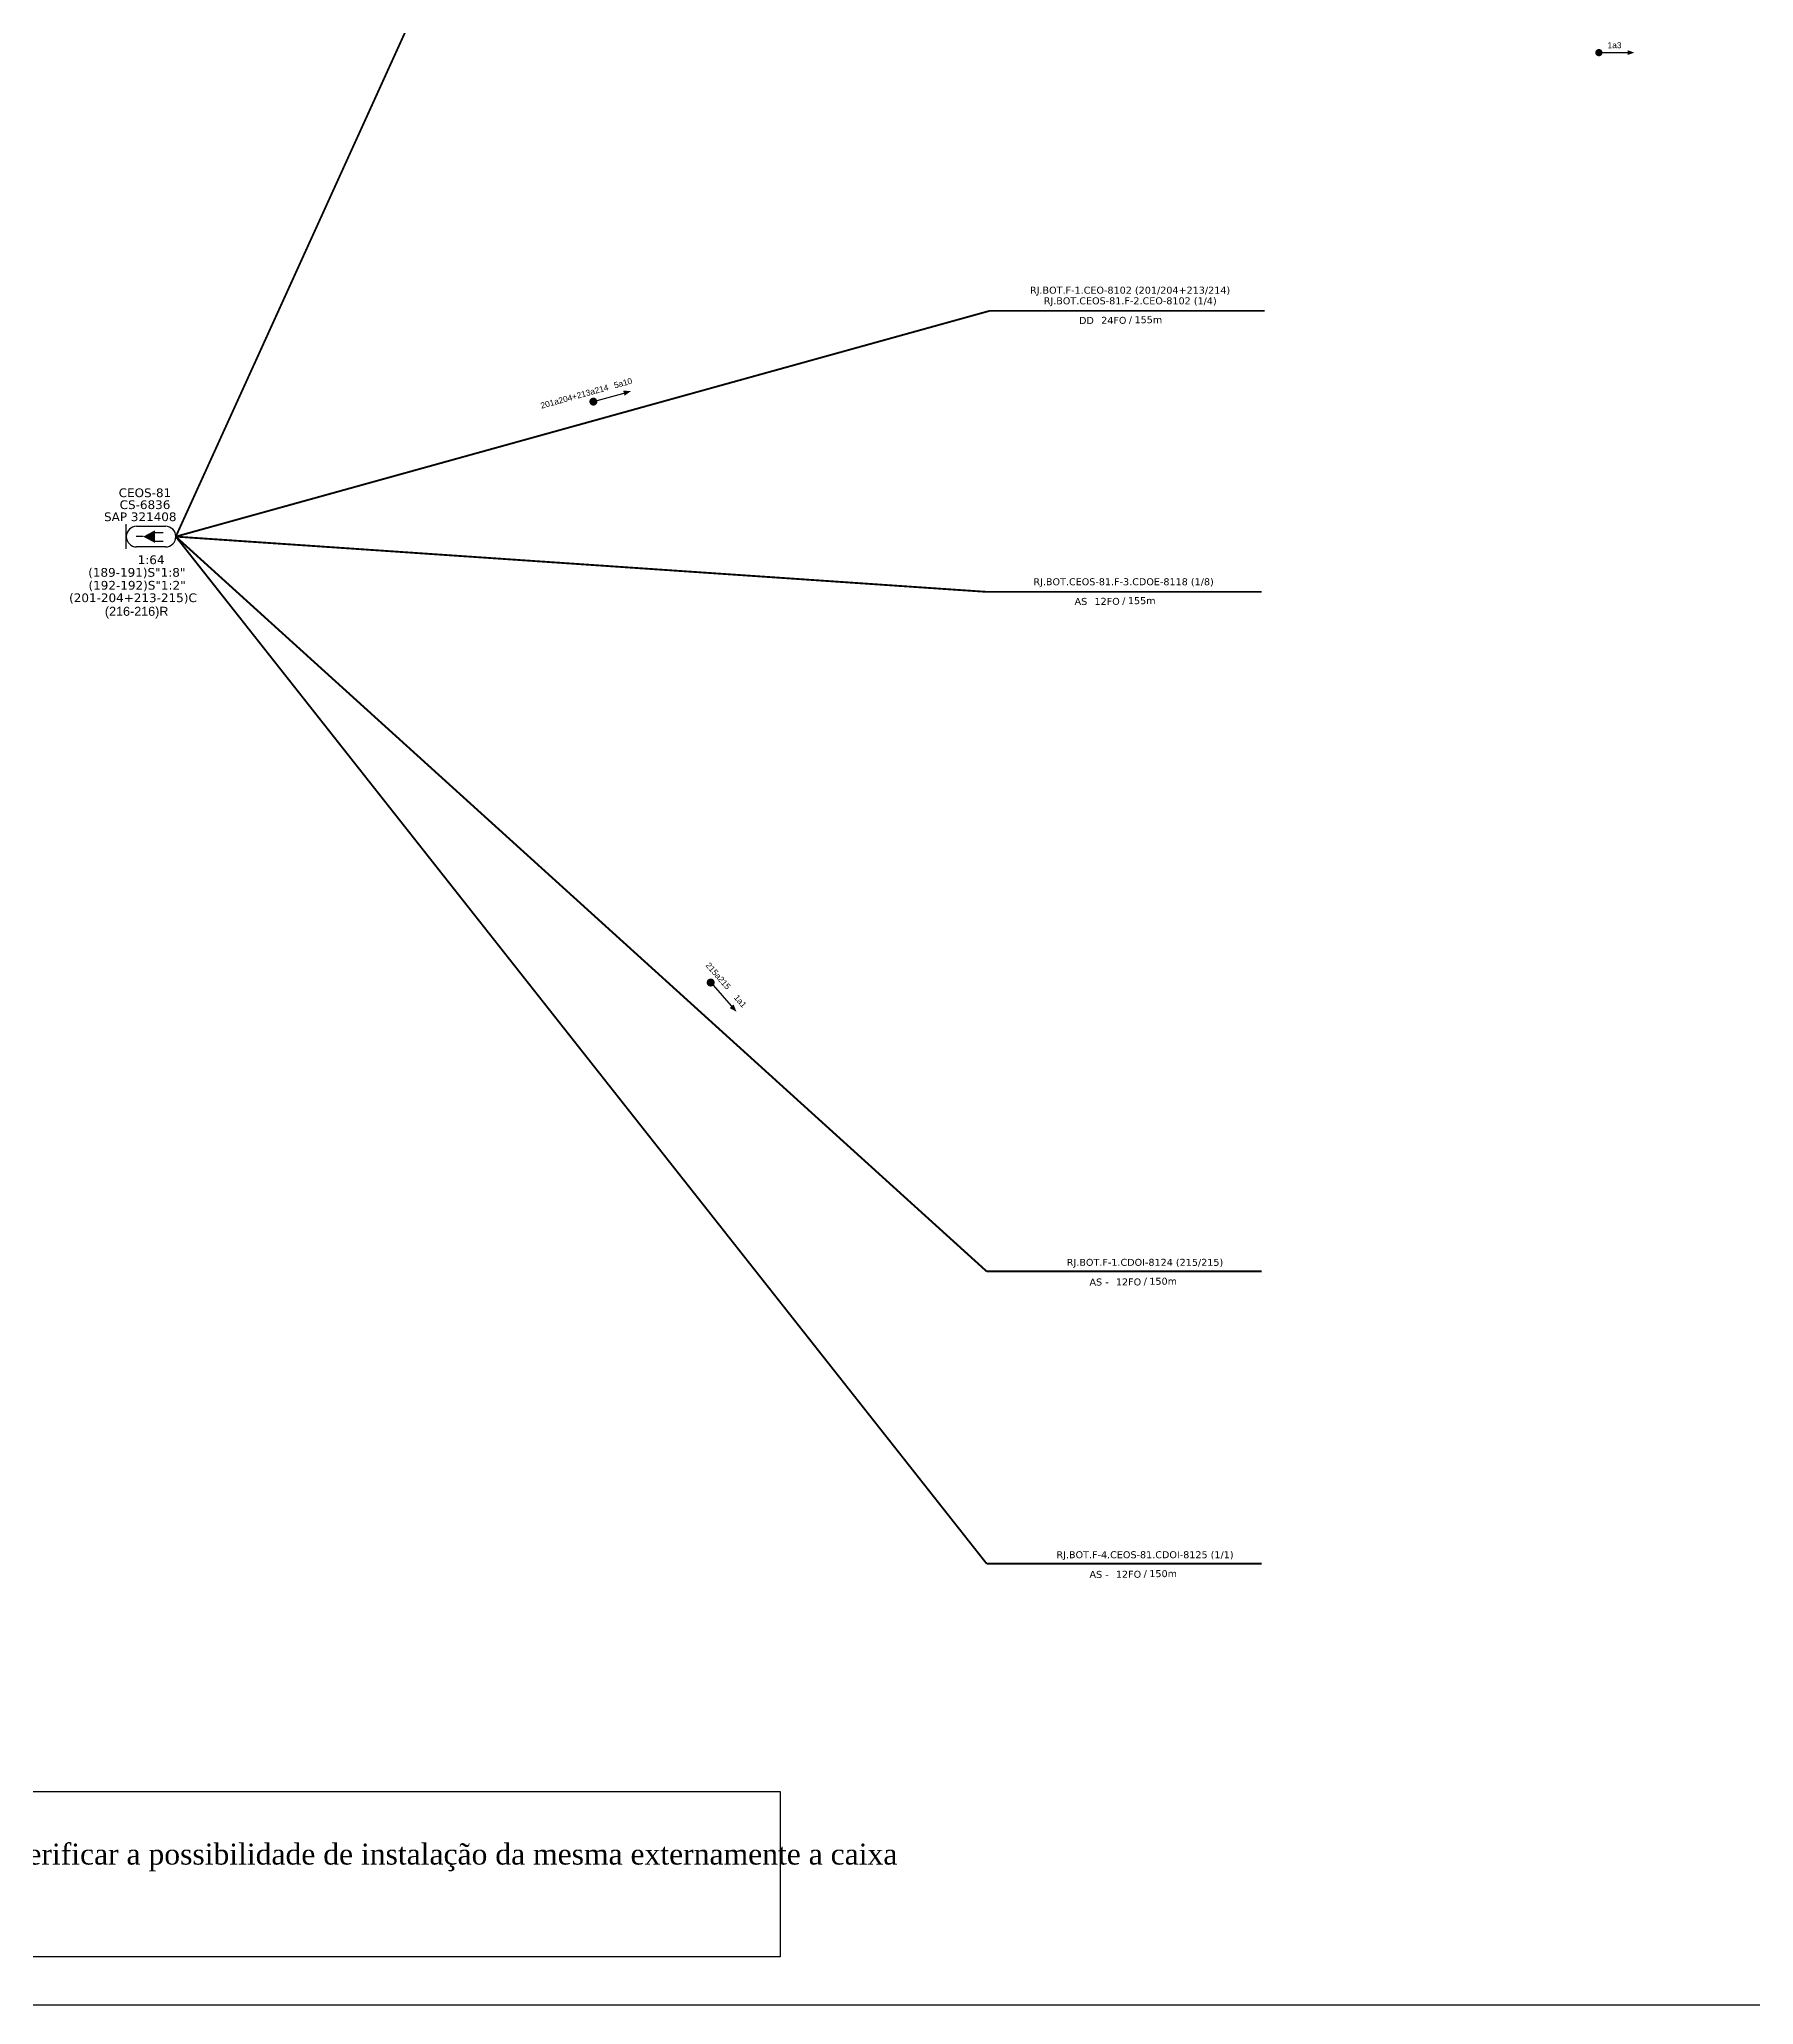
# Model space of a CAD drawing. Header units: metres. Extents: x -1286 to 457, y -500 to 94.
# Drawn here: x -1090.4 to -844.7, y -499.8 to -218.1 of the extents above; entities that cross this region are included whole.
import ezdxf
from ezdxf.enums import TextEntityAlignment as Align

# ---------------------------------------------------------------- set-up
doc = ezdxf.new("R2010")
doc.units = ezdxf.units.M
for name, color, linetype in [('20.4-CEOS', 1, 'Continuous'), ('CAP a instalar', 1, 'Continuous'), ('SETA', 7, 'Continuous')]:
    doc.layers.add(name, color=color, linetype=linetype)
doc.layers.add('40.1-ETIQUETAS', color=1, linetype='Continuous', lineweight=20)
doc.styles.add('ARIAL', font='arial.ttf')
doc.styles.add('siredit', font='verdana.ttf')
doc.linetypes.add('FENCELINE1', pattern='A,0.25,-0.1,[133,ltypeshp.shx,S=0.1,R=0,X=-0.1,Y=0],-0.1,1', length=1.45)

# ---------------------------------------------------------------- blocks, each defined once
blk = doc.blocks.new('ETIQUETA_RS5F')
at = {"layer": '40.1-ETIQUETAS', "color": 0, "style": 'siredit'}
blk.add_text('/', height=1.5, dxfattribs=at).set_placement((1.58, -1.95), align=Align.MIDDLE_RIGHT)
for tag, p in [('ETIQUETA_R_PRIMARIA', (1.21, 4.1)), ('ETIQUETA_R_SECUNDARIA', (1.21, 2.1)), ('F_ATIVAS/F_MORTAS', (1.14, -4.24))]:
    blk.add_attdef(tag, text='', height=1.5, dxfattribs=at).set_placement(p, align=Align.MIDDLE_CENTER)
for tag, p in [('TIPO_CABO', (-6.58, -2.12)), ('CAP_CABO', (0.4, -2.09))]:
    blk.add_attdef(tag, text='', height=1.5, dxfattribs=at).set_placement(p, align=Align.MIDDLE_RIGHT)
blk.add_attdef('METROS', text='', height=1.5, dxfattribs=at).set_placement((2.14, -1.95), align=Align.MIDDLE_LEFT)
for tag, p in [('FUSÃO_1', (0.85, -8.39)), ('FUSÃO_2', (0.85, -10.6)), ('FUSÃO_3', (0.85, -12.93)), ('FUSÃO_4', (0.85, -15.14)), ('FUSÃO_5', (0.85, -17.16))]:
    blk.add_attdef(tag, text='', height=1.5, dxfattribs=at).set_placement(p, align=Align.CENTER)

msp = doc.modelspace()

# ---------------------------------------------------------------- linework, layer by layer
at = {"color": 0}
for p, q in [((-1262.5, -469.23), (-984.25, -469.23)), ((-984.25, -469.23), (-984.25, -492.93)), ((-984.25, -492.93), (-1262.5, -492.93))]:
    msp.add_line(p, q, dxfattribs=at)
msp.add_lwpolyline([(-1286.07, -499.81), (-445.07, -499.81), (-445.07, 94.19), (-1286.07, 94.19)], close=True)
for points, const_width in [([(-867.16, -220.01, 1), (-866.64, -220.01, 1)], 0.521), ([(-867.16, -220.01, 1), (-866.64, -220.01, 1)], 0.521), ([(-1011.28, -270.11, 1), (-1010.73, -269.96, 1)], 0.573), ([(-994.38, -353.08, 1), (-994, -353.51, 1)], 0.573)]:
    msp.add_lwpolyline(points, format="xyb", close=True, dxfattribs=dict(const_width=const_width))
at = {"layer": '20.4-CEOS', "color": 5}
for p, q in [((-1076.46, -287.9), (-1072.32, -287.9)), ((-1072.32, -290.85), (-1076.46, -290.85))]:
    msp.add_line(p, q, dxfattribs=at)
for points in [[(-1077.94, -291.15), (-1077.94, -287.6)], [(-1075.53, -289.38), (-1076.53, -289.38)], [(-1073.9, -288.79), (-1072.64, -288.79)], [(-1073.9, -290.02), (-1072.64, -290.02)]]:
    msp.add_lwpolyline(points, dxfattribs=at)
msp.add_lwpolyline([(-1075.53, -289.38, 0, 1.82, 0), (-1073.82, -289.38, 1.82, 1.82, 0)], format="xyseb", dxfattribs=at)
for centre, start, end in [((-1076.46, -289.38), 90, 270), ((-1072.32, -289.38), 270, 90)]:
    msp.add_arc(centre, 1.48, start, end, dxfattribs=at)
at = {"layer": 'CAP a instalar', "color": 5, "linetype": 'FENCELINE1', "ltscale": 7, "const_width": 0.267}
msp.add_lwpolyline([(-954.21, -32.81), (-1070.85, -289.38)], dxfattribs=at)
at = {"layer": 'CAP a instalar', "color": 7, "linetype": 'FENCELINE1', "ltscale": 7, "const_width": 0.267}
for points in [[(-954.21, -257.02), (-1070.85, -289.38)], [(-914.81, -257.02), (-954.21, -257.02)], [(-954.64, -297.3), (-1070.85, -289.38)], [(-954.64, -394.7), (-1070.85, -289.38)], [(-954.64, -436.6), (-1070.85, -289.38)], [(-915.24, -297.3), (-954.64, -297.3)], [(-915.24, -394.7), (-954.64, -394.7)], [(-915.24, -436.6), (-954.64, -436.6)]]:
    msp.add_lwpolyline(points, dxfattribs=at)
at = {"layer": 'SETA'}
for points in [[(-866.9, -220.01), (-862.42, -220.01)], [(-866.9, -220.01), (-862.42, -220.01)], [(-1011.01, -270.03), (-1006.26, -268.72)], [(-994.19, -353.3), (-990.94, -357)]]:
    msp.add_lwpolyline(points, dxfattribs=at)
for points in [[(-862.78, -219.66), (-861.82, -220.01), (-862.78, -220.35)], [(-862.78, -219.66), (-861.82, -220.01), (-862.78, -220.35)], [(-1006.74, -268.45), (-1005.63, -268.53), (-1006.54, -269.18)], [(-990.91, -356.44), (-990.5, -357.48), (-991.48, -356.95)]]:
    msp.add_solid(points, dxfattribs=at)

# ---------------------------------------------------------------- block references
at = {"layer": '40.1-ETIQUETAS', "color": 7}
ref = msp.add_blockref('ETIQUETA_RS5F', (-934.86, -256.99), dxfattribs=dict(at, xscale=0.6682499914055975, yscale=0.6682499914055975, zscale=0.6682499914055975))
ref.add_attrib('ETIQUETA_R_PRIMARIA', 'RJ.BOT.F-1.CEO-8102 (201/204+213/214)', dxfattribs={"color": 0, "height": 1.0024, "style": 'siredit'}).set_placement((-934.09, -254.06), align=Align.MIDDLE_CENTER)
ref.add_attrib('ETIQUETA_R_SECUNDARIA', 'RJ.BOT.CEOS-81.F-2.CEO-8102 (1/4)', dxfattribs={"color": 0, "height": 1.0024, "style": 'siredit'}).set_placement((-934.07, -255.58), align=Align.MIDDLE_CENTER)
ref.add_attrib('TIPO_CABO', 'DD', dxfattribs={"color": 0, "height": 1.002, "style": 'siredit'}).set_placement((-939.28, -258.4), align=Align.MIDDLE_RIGHT)
ref.add_attrib('CAP_CABO', '24FO', dxfattribs={"color": 0, "height": 1.002, "style": 'siredit'}).set_placement((-934.61, -258.38), align=Align.MIDDLE_RIGHT)
ref.add_attrib('METROS', '155m', dxfattribs={"color": 0, "height": 1.002, "style": 'siredit'}).set_placement((-933.45, -258.29), align=Align.MIDDLE_LEFT)
ref = msp.add_blockref('ETIQUETA_RS5F', (-935.81, -297.26), dxfattribs=dict(at, xscale=0.6682499914055975, yscale=0.6682499914055975, zscale=0.6682499914055975))
ref.add_attrib('ETIQUETA_R_SECUNDARIA', 'RJ.BOT.CEOS-81.F-3.CDOE-8118 (1/8)', dxfattribs={"color": 0, "height": 1.0024, "style": 'siredit'}).set_placement((-935.02, -295.85), align=Align.MIDDLE_CENTER)
ref.add_attrib('TIPO_CABO', 'AS', dxfattribs={"color": 0, "height": 1.002, "style": 'siredit'}).set_placement((-940.23, -298.67), align=Align.MIDDLE_RIGHT)
ref.add_attrib('CAP_CABO', '12FO', dxfattribs={"color": 0, "height": 1.002, "style": 'siredit'}).set_placement((-935.57, -298.66), align=Align.MIDDLE_RIGHT)
ref.add_attrib('METROS', '155m', dxfattribs={"color": 0, "height": 1.002, "style": 'siredit'}).set_placement((-934.4, -298.56), align=Align.MIDDLE_LEFT)
ref = msp.add_blockref('ETIQUETA_RS5F', (-932.74, -394.81), dxfattribs=dict(at, xscale=0.6682499914055975, yscale=0.6682499914055975, zscale=0.6682499914055975))
ref.add_attrib('ETIQUETA_R_SECUNDARIA', 'RJ.BOT.F-1.CDOI-8124 (215/215)', dxfattribs={"color": 0, "height": 1.0024, "style": 'siredit'}).set_placement((-931.95, -393.4), align=Align.MIDDLE_CENTER)
ref.add_attrib('TIPO_CABO', 'AS -', dxfattribs={"color": 0, "height": 1.002, "style": 'siredit'}).set_placement((-937.16, -396.22), align=Align.MIDDLE_RIGHT)
ref.add_attrib('CAP_CABO', '12FO', dxfattribs={"color": 0, "height": 1.002, "style": 'siredit'}).set_placement((-932.5, -396.21), align=Align.MIDDLE_RIGHT)
ref.add_attrib('METROS', '150m', dxfattribs={"color": 0, "height": 1.002, "style": 'siredit'}).set_placement((-931.33, -396.11), align=Align.MIDDLE_LEFT)
ref = msp.add_blockref('ETIQUETA_RS5F', (-932.74, -436.71), dxfattribs=dict(at, xscale=0.6682499914055975, yscale=0.6682499914055975, zscale=0.6682499914055975))
ref.add_attrib('ETIQUETA_R_SECUNDARIA', 'RJ.BOT.F-4.CEOS-81.CDOI-8125 (1/1)', dxfattribs={"color": 0, "height": 1.0024, "style": 'siredit'}).set_placement((-931.95, -435.31), align=Align.MIDDLE_CENTER)
ref.add_attrib('TIPO_CABO', 'AS -', dxfattribs={"color": 0, "height": 1.002, "style": 'siredit'}).set_placement((-937.16, -438.13), align=Align.MIDDLE_RIGHT)
ref.add_attrib('CAP_CABO', '12FO', dxfattribs={"color": 0, "height": 1.002, "style": 'siredit'}).set_placement((-932.5, -438.11), align=Align.MIDDLE_RIGHT)
ref.add_attrib('METROS', '150m', dxfattribs={"color": 0, "height": 1.002, "style": 'siredit'}).set_placement((-931.33, -438.02), align=Align.MIDDLE_LEFT)

# ---------------------------------------------------------------- texts
at = {"style": 'ARIAL'}
msp.add_text('1a3', height=0.859, dxfattribs=at).set_placement((-864.66, -219.37), align=Align.CENTER)
for s, height, rotation, p in [('201a204+213a214', 0.8594, 15.5025, (-1013.6, -269.71)), ('5a10', 0.859, 15.5025, (-1006.64, -267.78)), ('215a215', 0.859, 311.2871, (-993.44, -352.63)), ('1a1', 0.859, 311.2871, (-990.27, -356.25))]:
    msp.add_text(s, height=height, rotation=rotation, dxfattribs=at).set_placement(p, align=Align.CENTER)
at = {"color": 5, "style": 'ARIAL'}
msp.add_text('(216-216)R', height=1.289, dxfattribs=at).set_placement((-1076.46, -300.73), align=Align.CENTER)
at = {"insert": (-1257.77, -471.72), "char_height": 3, "width": 277.1819, "attachment_point": 1, "style": 'ARIAL'}
msp.add_mtext('Medidas das caixas internas =  Largura x Altura x Profundidade (cm)\\PObs.:{\\fTimes New Roman|b0|i0|c0|p16;Caso o tamanho da caixa de telefonia não comporte a CDOIA para instalação, favor verificar a possibilidade de instalação da mesma externamente a caixa}', dxfattribs=at)
at = {"layer": '20.4-CEOS', "color": 5, "style": 'siredit'}
for s, height, p in [('CEOS-81', 1.25, (-1075.27, -282.47)), ('CS-6836', 1.25, (-1075.26, -284.18)), ('SAP 321408', 1.25, (-1075.94, -285.91)), ('1:64', 1.25, (-1074.39, -292.07)), ('(189-191)S"1:8"', 1.2504, (-1076.44, -293.88)), ('(192-192)S"1:2"', 1.2504, (-1076.4, -295.73)), ('(201-204+213-215)C', 1.2504, (-1076.99, -297.52))]:
    msp.add_text(s, height=height, dxfattribs=at).set_placement(p, align=Align.TOP_CENTER)

doc.saveas('drawing.dxf')
